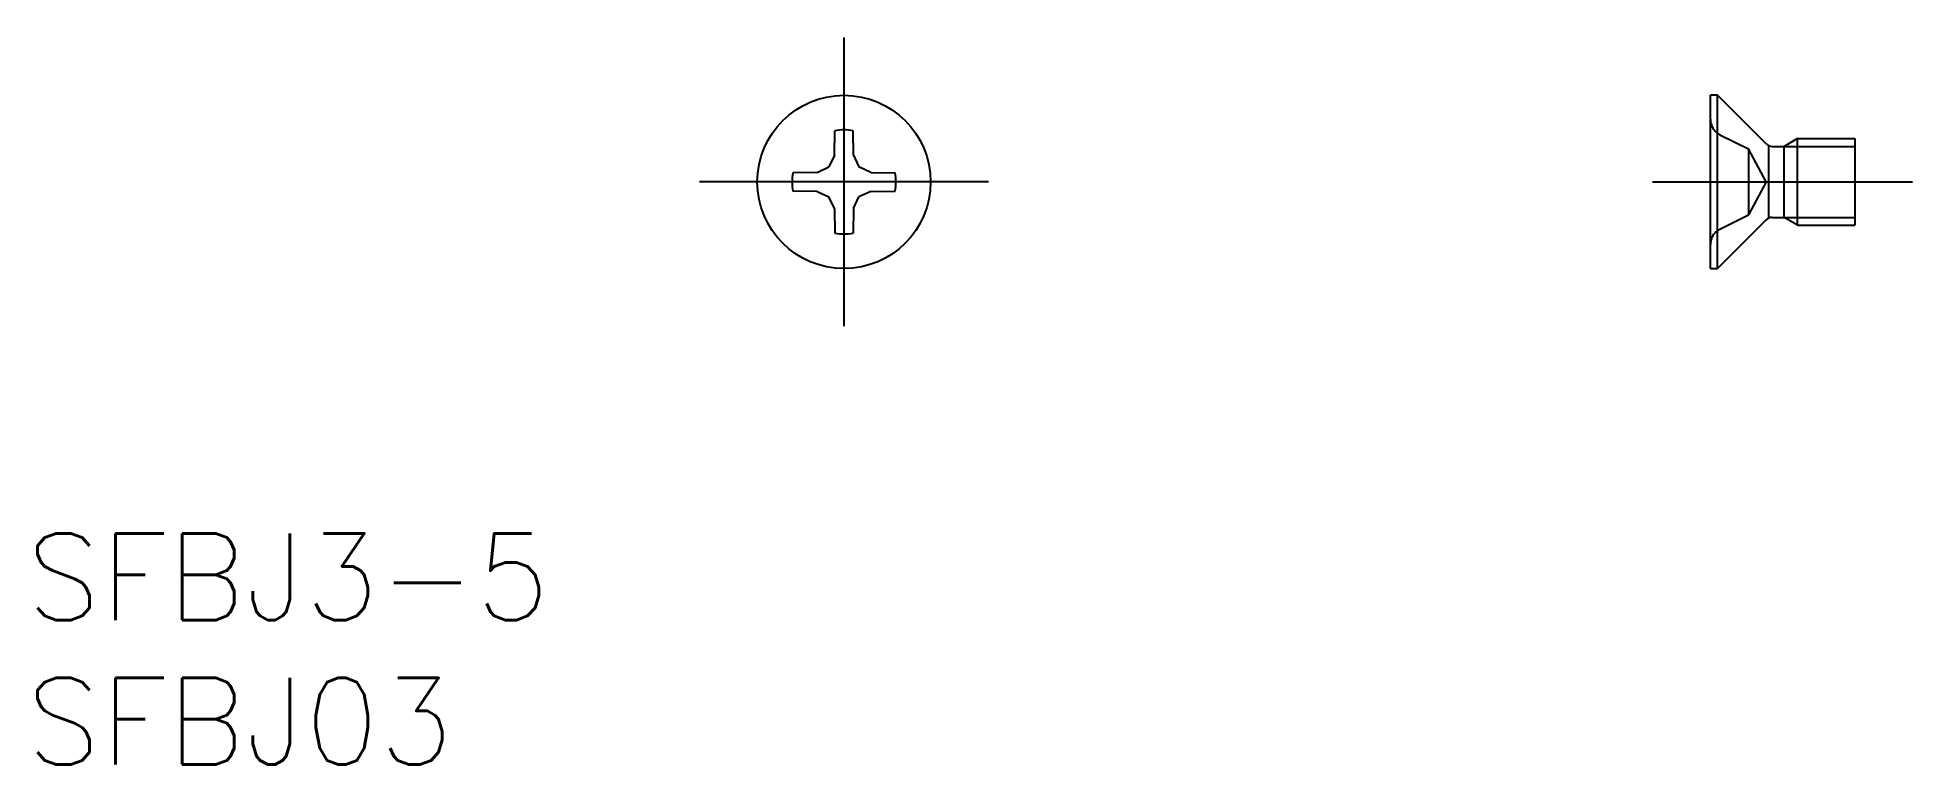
# Model space of a CAD drawing. Extents: x -27.9 to 37, y -20.2 to 5.
import ezdxf

# ---------------------------------------------------------------- set-up
doc = ezdxf.new("R2010")
doc.units = 0
doc.linetypes.add('CENTER', pattern=[50.8, 31.75, -6.35, 6.35, -6.35])
doc.linetypes.add('DASHED', pattern=[19.05, 12.7, -6.35])
doc.layers.get('0').update_dxf_attribs({"linetype": 'CONTINUOUS'})
doc.layers.add('CENTER', color=1, linetype='CENTER')
doc.styles.get("Standard").update_dxf_attribs({"font": 'txt.shx', "height": 3, "bigfont": 'bigfont.shx'})

msp = doc.modelspace()

# ---------------------------------------------------------------- linework, layer by layer
at = {"color": 7, "linetype": 'CONTINUOUS'}
for p, q in [((30, -3), (30, 3)), ((30.25, 3), (30, 3)), ((30.25, -3), (30.25, 3)), ((31.933, 1.317), (30.25, 3)), ((-0.331, 0.925), (-0.316, 1.772)), ((0.331, 0.925), (0.316, 1.772)), ((33.021, 1.5), (32.552, 1.229)), ((33.021, 1.5), (35, 1.5)), ((33.021, -1.5), (33.021, 1.5)), ((35, 1.5), (35, -1.5)), ((-0.331, 0.925), (-0.52, 0.52)), ((0.331, 0.925), (0.52, 0.52)), ((32.021, -1.23), (32.021, 1.229)), ((32.145, 1.229), (32.552, 1.229)), ((32.552, -1.23), (32.552, 1.229)), ((-0.925, 0.331), (-1.772, 0.316)), ((-0.925, 0.331), (-0.52, 0.52)), ((0.925, 0.331), (0.52, 0.52)), ((0.925, 0.331), (1.772, 0.316)), ((-0.925, -0.331), (-1.772, -0.316)), ((-0.925, -0.331), (-0.52, -0.52)), ((-0.331, -0.925), (-0.52, -0.52)), ((0.331, -0.925), (0.52, -0.52)), ((0.925, -0.331), (0.52, -0.52)), ((0.925, -0.331), (1.772, -0.316)), ((-0.331, -0.925), (-0.316, -1.772)), ((0.331, -0.925), (0.316, -1.772)), ((32.145, -1.23), (32.552, -1.23)), ((33.021, -1.5), (32.552, -1.23)), ((31.933, -1.317), (30.25, -3)), ((33.021, -1.5), (35, -1.5)), ((30, -3), (30.25, -3))]:
    msp.add_line(p, q, dxfattribs=at)
at = {"color": 3, "linetype": 'DASHED'}
for p, q in [((30.334, 1.635), (31.325, 1.145)), ((31.934, 0), (31.325, 1.145)), ((31.325, 1.145), (31.325, -1.145)), ((31.934, 0), (31.325, -1.145)), ((30.334, -1.635), (31.325, -1.145))]:
    msp.add_line(p, q, dxfattribs=at)
at = {"color": 3, "linetype": 'CONTINUOUS'}
for p, q in [((32.552, 1.229), (35, 1.229)), ((32.552, -1.23), (35, -1.23))]:
    msp.add_line(p, q, dxfattribs=at)
at = {"color": 7, "linetype": 'CONTINUOUS'}
msp.add_circle((0, 0), 3, dxfattribs=at)
at = {"color": 3, "linetype": 'DASHED'}
for centre, start, end in [((30.6, 2.173), 180, 243.7), ((30.6, -2.173), 116.3, 180)]:
    msp.add_arc(centre, 0.6, start, end, dxfattribs=at)
at = {"color": 7, "linetype": 'CONTINUOUS'}
for centre, radius, start, end in [((0, 0), 1.8, 79.8876, 100.1124), ((32.145, 1.529), 0.3, 225, 270), ((0, 0), 1.8, 169.8876, 190.1124), ((0, 0), 1.8, 349.8876, 10.1124), ((32.145, -1.529), 0.3, 90, 135), ((0, 0), 1.8, 259.8876, 280.1124)]:
    msp.add_arc(centre, radius, start, end, dxfattribs=at)
at = {"layer": 'CENTER', "color": 1, "linetype": 'CENTER'}
for p, q in [((0, 5), (0, -5)), ((5, 0), (-5, 0)), ((28, 0), (37, 0))]:
    msp.add_line(p, q, dxfattribs=at)

# ---------------------------------------------------------------- texts
at = {"color": 7, "linetype": 'CONTINUOUS'}
for s, p in [('SFBJ3-5', (-28.311, -15.174)), ('SFBJ03', (-28.311, -20.174))]:
    msp.add_text(s, height=3, dxfattribs=at).set_placement(p)

doc.saveas('drawing.dxf')
